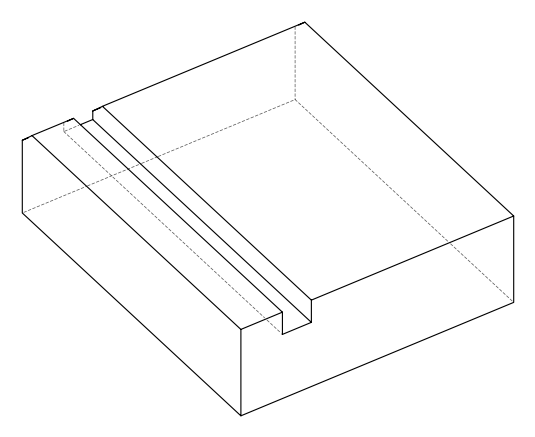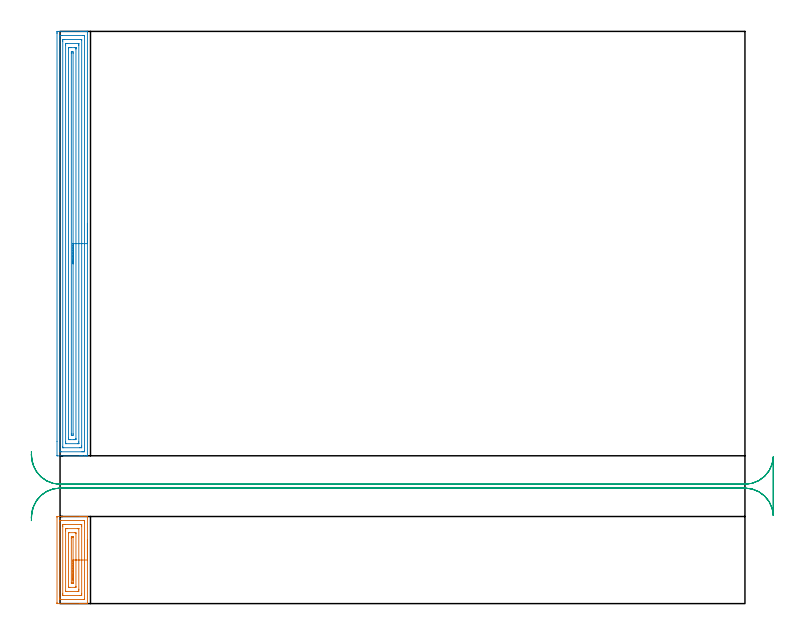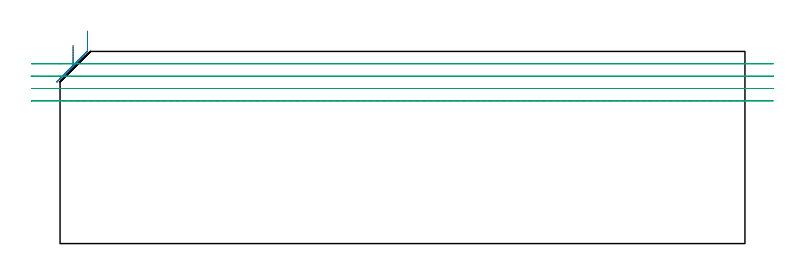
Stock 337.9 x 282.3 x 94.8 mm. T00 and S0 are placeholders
(PLAN: 3 operations, 1 tool changes, 19 min)
(1 AREA_MILL | FG_CHAMFER_SURFACE | UGT0205_001 | 2.29 min | 5650 mm3)
(2 AREA_MILL_1 | FG_CHAMFER_SURFACE_1 | UGT0205_001 | 10.27 min | 24370 mm3)
(3 MILL_RECTANGULAR_SLOT | SLOT_RECTANGULAR | UGT0201_006 | Follow Part, ap 7, ae 75% | 6.41 min | 244965 mm3)
(TOOL UGT0205_001 | Chamfer Mill 20 x 3 x 45 deg. | D20 FL50 Z2)
(TOOL UGT0201_006 | End Mill 28 mm | D28 FL25 Z2)
(OP 1 AREA_MILL)
G17 G21 G94 G90
T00 M6
G54
G17 G0 G90 X13.5 Y31.5 S1061 M3
G43 Z104.8 H0
G94 G1 Y31.462 Z103.928 F250.
Y31.348 Z103.063
Y31.159 Z102.212
Y30.897 Z101.38
Y30.563 Z100.574
Y30.16 Z99.8
Y29.692 Z99.064
Y29.16 Z98.372
Y28.571 Z97.729
Y27.928 Z97.14
Y27.236 Z96.608
Y26.5 Z96.14
Y25.726 Z95.737
Y24.92 Z95.403
Y24.088 Z95.141
Y23.236 Z94.952
Y22.372 Z94.838
Y21.5 Z94.8
Y0.131
X13.494 Y0.01 Z94.792
X13.235 Y0. Z94.534
X12.531 Z93.83
X11.807 Z93.106
X11.288 Z92.584
X11.028 Z92.325
X10.407 Z91.703
X10.147 Z91.444
X9.525 Z90.819
X-1.266 Z80.031
X-1.363 Y0.002 Z79.934
X-1.492 Y0.01 Z79.805
X-1.499 Y0.139 Z79.799
X-1.5 Y0.576 Z79.8
Y42.424
X-1.495 Y42.865 Z79.803
X-1.491 Y42.99 Z79.806
X-1.361 Y43. Z79.935
X9.525 Z90.819
X10.147 Z91.444
X10.407 Z91.703
X11.028 Z92.325
X11.288 Z92.584
X11.807 Z93.106
X12.531 Z93.83
X13.05 Z94.349
X13.237 Y42.999 Z94.535
X13.494 Y42.99 Z94.793
X13.5 Y42.869 Z94.8
Y21.5
X12.086 Z93.386
Y2.357
X12.085 Y2.156 Z93.385
X12.082 Y2.055 Z93.382
X12.079 Y2.014 Z93.379
X11.994 Y2.009 Z93.294
X11.64 Y2.001 Z92.94
X0.184 Z81.484
X0.005 Y2.005 Z81.305
X-0.076 Y2.01 Z81.224
X-0.084 Y2.271 Z81.216
X-0.085 Y2.357 Z81.215
X-0.086 Y3.163 Z81.214
Y40.643
X-0.085 Y40.844 Z81.215
X-0.082 Y40.945 Z81.218
X-0.079 Y40.986 Z81.221
X0.006 Y40.991 Z81.306
X0.36 Y40.999 Z81.66
X11.816 Z93.116
X11.995 Y40.995 Z93.295
X12.076 Y40.99 Z93.376
X12.084 Y40.729 Z93.384
X12.085 Y40.643 Z93.385
X12.086 Y39.837 Z93.386
Y21.5
X10.672 Z91.972
X10.671 Y5.028 Z91.971
Y4.761
X10.666 Y4.138 Z91.966
X10.664 Y4.014 Z91.964
X10.539 Y4.004 Z91.839
X10.407 Y4.002 Z91.707
X9.662 Y4. Z90.962
X1.593 Y4.001 Z82.893
X1.457 Y4.003 Z82.757
X1.367 Y4.007 Z82.667
X1.338 Y4.01 Z82.638
X1.335 Y4.019 Z82.635
X1.332 Y4.049 Z82.632
X1.33 Y4.138 Z82.63
X1.329 Y4.405 Z82.629
X1.328 Y5.028 Z82.628
X1.329 Y37.972 Z82.629
Y38.239
X1.334 Y38.862 Z82.634
X1.336 Y38.986 Z82.636
X1.461 Y38.996 Z82.761
X1.593 Y38.998 Z82.893
X2.338 Y39. Z83.638
X10.407 Y38.999 Z91.707
X10.543 Y38.997 Z91.843
X10.633 Y38.993 Z91.933
X10.662 Y38.99 Z91.962
X10.665 Y38.981 Z91.965
X10.668 Y38.951 Z91.968
X10.67 Y38.862 Z91.97
X10.671 Y38.595 Z91.971
X10.672 Y37.972 Z91.972
Y21.5
X9.257 Z90.557
Y7.08
X9.256 Y6.809 Z90.556
X9.251 Y6.196 Z90.551
X9.238 Y6.01 Z90.538
X8.563 Y6. Z89.863
X3.275 Z84.575
X2.937 Y6.002 Z84.237
X2.769 Y6.007 Z84.069
X2.752 Y6.01 Z84.052
X2.748 Y6.019 Z84.048
X2.745 Y6.049 Z84.045
X2.743 Y6.094 Z84.043
Y35.92
X2.744 Y36.191 Z84.044
X2.749 Y36.804 Z84.049
X2.762 Y36.99 Z84.062
X3.437 Y37. Z84.737
X8.725 Z90.025
X9.063 Y36.998 Z90.363
X9.231 Y36.993 Z90.531
X9.248 Y36.99 Z90.548
X9.252 Y36.981 Z90.552
X9.255 Y36.951 Z90.555
X9.257 Y36.906 Z90.557
Y21.5
X7.843 Z89.143
X7.842 Y8.427 Z89.142
X7.838 Y8.264 Z89.138
X7.829 Y8.01 Z89.129
X7.763 Y8.006 Z89.063
X7.464 Y8.001 Z88.764
X4.82 Z86.12
X4.237 Y8.01 Z85.537
X4.164 Y8.028 Z85.464
X4.159 Y8.346 Z85.459
X4.157 Y8.508 Z85.457
X4.158 Y34.573 Z85.458
X4.162 Y34.735 Z85.462
X4.171 Y34.99 Z85.471
X4.237 Y34.994 Z85.537
X4.536 Y34.999 Z85.836
X7.18 Z88.48
X7.763 Y34.99 Z89.063
X7.836 Y34.971 Z89.136
X7.841 Y34.654 Z89.141
X7.843 Y34.492 Z89.143
Y21.5
X6.429 Z87.729
Y10.828
X6.427 Y10.37 Z87.727
X6.425 Y10.154 Z87.725
X6.422 Y10.047 Z87.722
X6.414 Y10.009 Z87.714
X6.362 Y10.005 Z87.662
X6. Y10.004 Z87.3
X5.634 Y10.007 Z86.934
X5.587 Y10.01 Z86.887
X5.577 Y10.018 Z86.877
X5.576 Y10.034 Z86.876
X5.573 Y10.11 Z86.873
X5.571 Y10.226 Z86.871
Y10.37
Y32.172
X5.573 Y32.63 Z86.873
X5.575 Y32.846 Z86.875
X5.578 Y32.953 Z86.878
X5.586 Y32.991 Z86.886
X5.638 Y32.995 Z86.938
X6. Y32.996 Z87.3
X6.366 Y32.992 Z87.666
X6.413 Y32.99 Z87.713
X6.423 Y32.982 Z87.723
X6.424 Y32.966 Z87.724
X6.427 Y32.89 Z87.727
X6.429 Y32.774 Z87.729
Y32.63
Y21.5
Y20.628 Z87.767
Y19.763 Z87.881
Y18.912 Z88.07
Y18.08 Z88.332
Y17.274 Z88.666
Y16.5 Z89.069
Y15.764 Z89.537
Y15.072 Z90.068
Y14.429 Z90.658
Y13.84 Z91.301
Y13.308 Z91.993
Y12.84 Z92.729
Y12.437 Z93.503
Y12.103 Z94.309
Y11.841 Z95.141
Y11.652 Z95.992
Y11.538 Z96.857
Y11.5 Z97.729
G0 Z104.8
M5
M2
(OP 2 AREA_MILL_1)
G17 G21 G94 G90
T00 M6
G54
G17 G0 G90 X13.5 Y187.6 S1061 M3
G43 Z104.8 H0
G94 G1 Y187.562 Z103.928 F250.
Y187.448 Z103.063
Y187.259 Z102.212
Y186.997 Z101.38
Y186.663 Z100.574
Y186.26 Z99.8
Y185.791 Z99.064
Y185.26 Z98.372
Y184.671 Z97.729
Y184.028 Z97.14
Y183.336 Z96.608
Y182.6 Z96.14
Y181.826 Z95.737
Y181.02 Z95.403
Y180.188 Z95.141
Y179.336 Z94.952
Y178.472 Z94.838
Y177.6 Z94.8
Y73.072
X13.497 Y72.907 Z94.788
Y72.906 Z94.787
X13.154 Y72.9 Z94.453
X12.848 Z94.148
X12.169 Z93.464
X10.948 Z92.245
X10.407 Z91.701
X9.796 Z91.091
X-1.323 Y72.901 Z79.975
X-1.492 Y72.91 Z79.806
X-1.499 Y73.08 Z79.799
X-1.5 Y80.01 Z79.8
Y281.244
X-1.499 Y281.681 Z79.801
X-1.495 Y282.132 Z79.803
X-1.492 Y282.29 Z79.806
X-1.051 Y282.3 Z80.247
X10.407 Z91.701
X10.948 Z92.245
X11.288 Z92.584
X11.83 Z93.126
X12.169 Z93.464
X12.848 Z94.148
X13.154 Z94.453
X13.497 Y282.294 Z94.787
Y282.293 Z94.788
X13.5 Y282.128 Z94.8
Y177.6
X12.086 Z93.386
X12.085 Y75.391 Z93.385
Y75.305
X12.079 Y74.911 Z93.379
X11.685 Y74.903 Z92.985
X11.288 Y74.901 Z92.588
X10.807 Y74.9 Z92.107
X0.712 Y74.901 Z82.012
X0.228 Y74.903 Z81.528
X0.014 Y74.91 Z81.314
X-0.079 Y74.937 Z81.221
X-0.084 Y75.22 Z81.216
X-0.085 Y75.305 Z81.215
Y279.809
Y279.894
X-0.079 Y280.289 Z81.221
X0.315 Y280.297 Z81.615
X0.712 Y280.299 Z82.012
X1.193 Y280.3 Z82.493
X11.288 Y280.299 Z92.588
X11.772 Y280.297 Z93.072
X11.986 Y280.29 Z93.286
X12.079 Y280.263 Z93.379
X12.085 Y279.98 Z93.385
Y279.894
X12.086 Y177.6 Z93.386
X10.672 Z91.972
X10.671 Y77.718 Z91.971
X10.666 Y77.092 Z91.966
X10.665 Y76.96 Z91.965
X10.654 Y76.909 Z91.954
X10.592 Y76.904 Z91.892
X10.407 Y76.902 Z91.707
X9.715 Y76.9 Z91.015
X1.783 Z83.083
X1.593 Y76.902 Z82.893
X1.404 Y76.906 Z82.704
X1.351 Y76.91 Z82.651
X1.335 Y76.916 Z82.635
X1.333 Y76.932 Z82.633
X1.33 Y77.003 Z82.63
X1.329 Y77.092 Z82.629
Y77.361
Y277.482
X1.334 Y278.108 Z82.634
X1.335 Y278.24 Z82.635
X1.346 Y278.291 Z82.646
X1.408 Y278.296 Z82.708
X1.593 Y278.298 Z82.893
X2.285 Y278.3 Z83.585
X10.217 Z91.517
X10.407 Y278.298 Z91.707
X10.596 Y278.294 Z91.896
X10.649 Y278.29 Z91.949
X10.665 Y278.284 Z91.965
X10.667 Y278.268 Z91.967
X10.67 Y278.197 Z91.97
X10.671 Y278.108 Z91.971
X10.672 Y277.839 Z91.972
Y177.6
X9.257 Z90.557
Y79.772
X9.255 Y79.153 Z90.555
X9.252 Y78.944 Z90.552
X9.251 Y78.915 Z90.551
X9.234 Y78.91 Z90.534
X9.182 Y78.905 Z90.482
X9.074 Y78.902 Z90.374
X8.644 Y78.9 Z89.944
X2.923 Y78.901 Z84.223
X2.82 Y78.903 Z84.12
X2.77 Y78.907 Z84.07
X2.75 Y78.91 Z84.05
X2.748 Y78.925 Z84.048
X2.746 Y79.032 Z84.046
X2.743 Y79.5 Z84.043
Y79.772
Y275.427
X2.745 Y276.047 Z84.045
X2.748 Y276.256 Z84.048
X2.749 Y276.285 Z84.049
X2.766 Y276.29 Z84.066
X2.818 Y276.295 Z84.118
X2.926 Y276.298 Z84.226
X3.356 Y276.3 Z84.656
X9.077 Y276.299 Z90.377
X9.18 Y276.297 Z90.48
X9.23 Y276.293 Z90.53
X9.25 Y276.29 Z90.55
X9.252 Y276.275 Z90.552
X9.254 Y276.168 Z90.554
X9.257 Y275.699 Z90.557
Y275.427
Y177.6
X7.843 Z89.143
Y81.396
X7.841 Y81.233 Z89.141
X7.836 Y80.916 Z89.136
X7.763 Y80.91 Z89.063
X7.529 Y80.903 Z88.829
X6.881 Y80.9 Z88.181
X6.65 Z87.95
X4.888 Z86.188
X4.237 Y80.901 Z85.537
X4.194 Y80.903 Z85.494
X4.171 Y80.906 Z85.471
X4.165 Y80.908 Z85.465
X4.163 Y80.989 Z85.463
X4.158 Y81.315 Z85.458
X4.157 Y81.641 Z85.457
Y273.804
X4.159 Y273.967 Z85.459
X4.164 Y274.284 Z85.464
X4.237 Y274.29 Z85.537
X4.471 Y274.297 Z85.771
X5.119 Y274.3 Z86.419
X5.35 Z86.65
X7.112 Z88.412
X7.763 Y274.299 Z89.063
X7.806 Y274.297 Z89.106
X7.829 Y274.294 Z89.129
X7.835 Y274.292 Z89.135
X7.837 Y274.212 Z89.137
X7.842 Y273.886 Z89.142
X7.843 Y273.722 Z89.143
Y273.641
Y177.6
X6.429 Z87.729
Y83.805
X6.427 Y83.346 Z87.727
X6.422 Y82.918 Z87.722
X6. Y82.91 Z87.3
X5.578 Y82.921 Z86.878
X5.573 Y83.346 Z86.873
X5.571 Y83.781 Z86.871
Y271.395
X5.573 Y271.854 Z86.873
X5.578 Y272.282 Z86.878
X6. Y272.29 Z87.3
X6.422 Y272.279 Z87.722
X6.427 Y271.854 Z87.727
X6.429 Y271.419 Z87.729
Y177.6
Y176.728 Z87.767
Y175.863 Z87.881
Y175.012 Z88.07
Y174.18 Z88.332
Y173.374 Z88.666
Y172.6 Z89.069
Y171.864 Z89.537
Y171.172 Z90.068
Y170.529 Z90.658
Y169.94 Z91.301
Y169.408 Z91.993
Y168.94 Z92.729
Y168.537 Z93.503
Y168.203 Z94.309
Y167.941 Z95.141
Y167.752 Z95.992
Y167.638 Z96.857
Y167.6 Z97.729
G0 Z104.8
M5
M2
(OP 3 MILL_RECTANGULAR_SLOT)
G17 G21 G94 G90
T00 M6
G54
G17 G0 G90 X-14.145 Y45.217 S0 M3
G43 Z104.8 H0
Z88.7
G94 G1 X-13.07 Y48.018 F250.
G2 X0. Y57. R14. F500.
G1 X337.9
G2 X351.89 Y43.529 R14.
G1 Y72.371
G2 X337.9 Y58.9 R14.
G1 X0.
G2 X-13.07 Y67.882 R14.
G1 X-14.145 Y70.683 F250.
G0 X-14.294 Y42.171 Z82.6
G1 X-13.836 Y45.136
G2 X0. Y57. R14. F500.
G1 X337.9
G2 X351.89 Y43.529 R14.
G1 X351.9
Y72.371
X351.89
G2 X337.9 Y58.9 R14.
G1 X0.
G2 X-13.84 Y70.786 R14.
G1 X-14.292 Y73.752 F250.
G0 X-14.166 Y40.922 Z76.5
G1 X-13.97 Y43.916
G2 X0. Y57. R14. F500.
G1 X337.9
G2 X351.89 Y43.529 R14.
G1 Y72.371
G2 X337.9 Y58.9 R14.
G1 X0.
G2 X-13.97 Y71.984 R14.
G1 X-14.166 Y74.978 F250.
G0 Y40.922 Z70.4
G1 X-13.97 Y43.916
G2 X0. Y57. R14. F500.
G1 X337.9
G2 X351.89 Y43.529 R14.
G1 Y72.371
G2 X337.9 Y58.9 R14.
G1 X0.
G2 X-13.97 Y71.984 R14.
G1 X-14.166 Y74.978 F250.
G0 Z104.8
M5
M2
